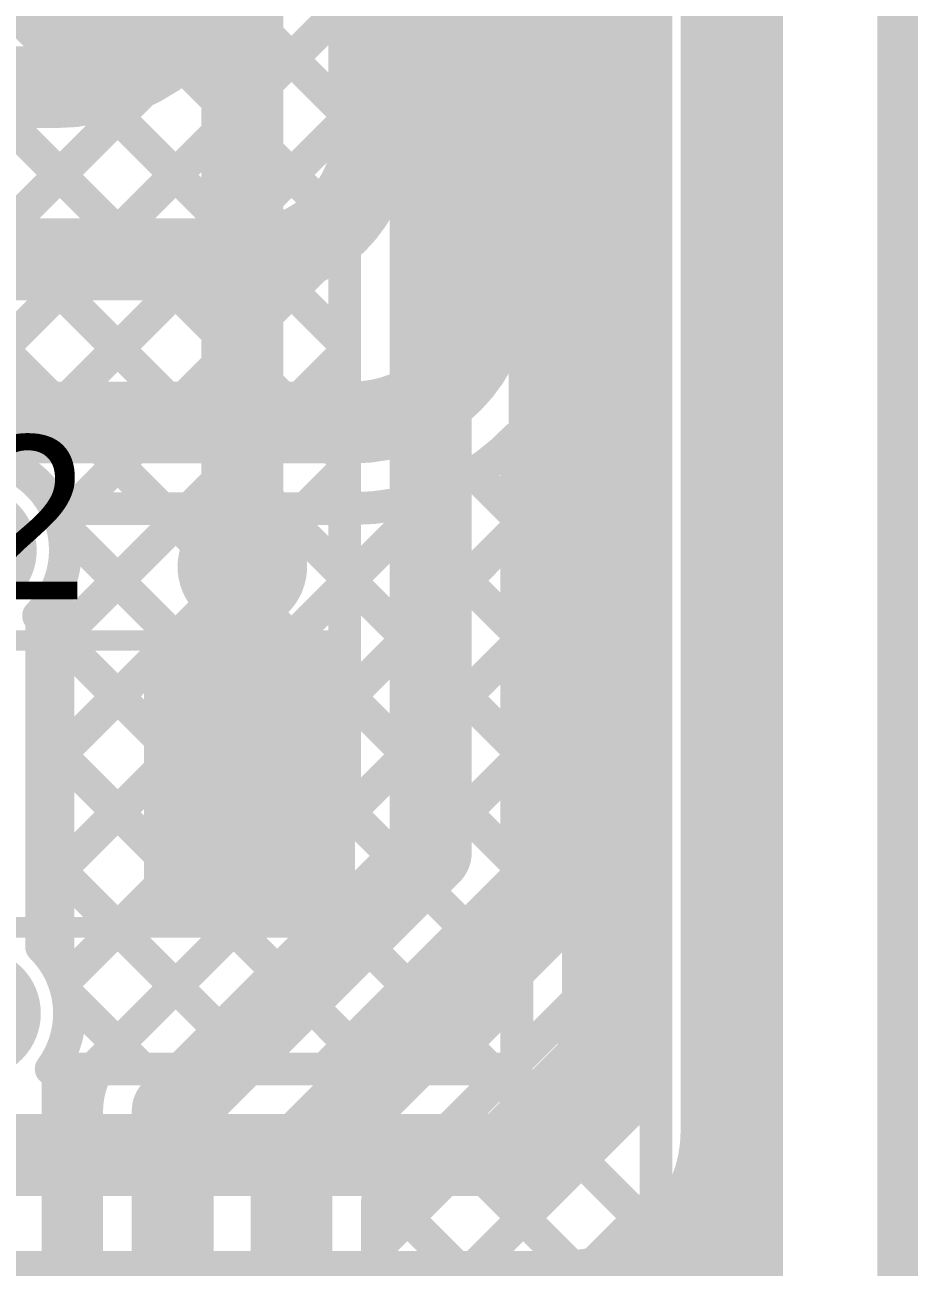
# Model space of a CAD drawing. Header units: millimetres. Extents: x 3.06 to 5.82, y 1.29 to 3.84.
# Drawn here: x 5.6059 to 5.824, y 1.7841 to 2.0872 of the extents above; entities that cross this region are included whole.
import ezdxf

# ---------------------------------------------------------------- set-up
doc = ezdxf.new("R2010")
doc.units = ezdxf.units.MM
doc.header["$MEASUREMENT"] = 0
for name, color, linetype in [('BottomLayer', 5, 'Continuous'), ('BottomSolder', 6, 'Continuous'), ('Mechanical13', 56, 'Continuous'), ('MultiLayer', 9, 'Continuous'), ('TopLayer', 1, 'Continuous'), ('TopOverlay', 2, 'Continuous'), ('TopPaste', 8, 'Continuous'), ('TopSolder', 216, 'Continuous'), ('ViaHoleLayer', 16, 'Continuous')]:
    doc.layers.add(name, color=color, linetype=linetype)

# ---------------------------------------------------------------- blocks, each defined once
blk = doc.blocks.new('C__0805_108')
at = {"layer": 'TopLayer'}
for points in [[(-0.06, -0.03), (-0.02, -0.03), (-0.06, 0.03), (-0.02, 0.03)], [(0.02, -0.03), (0.06, -0.03), (0.02, 0.03), (0.06, 0.03)]]:
    blk.add_solid(points, dxfattribs=at)
at = {"layer": 'TopOverlay', "const_width": 0.005}
for points in [[(-0.065, 0.035), (0.065, 0.035)], [(-0.065, -0.035), (-0.065, 0.035)], [(0.065, -0.035), (0.065, 0.035)], [(-0.065, -0.035), (0.065, -0.035)]]:
    blk.add_lwpolyline(points, dxfattribs=at)
at = {"layer": 'TopOverlay', "const_width": 0.0025}
for points in [[(-0.06625, 0.035, 1), (-0.06375, 0.035, 1)], [(-0.06625, 0.035, 1), (-0.06375, 0.035, 1)], [(0.06375, 0.035, 1), (0.06625, 0.035, 1)], [(0.06375, 0.035, 1), (0.06625, 0.035, 1)], [(-0.06625, -0.035, 1), (-0.06375, -0.035, 1)], [(-0.06625, -0.035, 1), (-0.06375, -0.035, 1)], [(0.06375, -0.035, 1), (0.06625, -0.035, 1)], [(0.06375, -0.035, 1), (0.06625, -0.035, 1)]]:
    blk.add_lwpolyline(points, format="xyb", close=True, dxfattribs=at)
at = {"layer": 'TopPaste'}
for points in [[(-0.06, -0.03), (-0.02, -0.03), (-0.06, 0.03), (-0.02, 0.03)], [(0.02, -0.03), (0.06, -0.03), (0.02, 0.03), (0.06, 0.03)]]:
    blk.add_solid(points, dxfattribs=at)
at = {"layer": 'TopSolder'}
for points in [[(-0.064, -0.034), (-0.016, -0.034), (-0.064, 0.034), (-0.016, 0.034)], [(0.016, -0.034), (0.064, -0.034), (0.016, 0.034), (0.064, 0.034)]]:
    blk.add_solid(points, dxfattribs=at)

msp = doc.modelspace()

# ---------------------------------------------------------------- linework, layer by layer
at = {"layer": 'BottomLayer'}
for points, const_width in [([(5.781, 1.719), (5.781, 3.438)], 0.02), ([(5.76, 1.720811), (5.76, 3.436)], 0.008), ([(5.7339999, 3.241), (5.734, 1.872)], 0.02), ([(5.7049999, 1.8851837), (5.7049999, 3.2351694)], 0.02), ([(5.7549999, 3.241), (5.755, 1.872)], 0.008), ([(5.6839999, 1.893882), (5.6839999, 2.4983656)], 0.008), ([(5.1214694, 2.487), (5.6839999, 1.9244695)], 0.008), ([(5.2346066, 2.487), (5.6839999, 2.0376067)], 0.008), ([(5.2628909, 2.487), (5.6839999, 2.065891)], 0.008), ([(5.2284967, 2.4648256), (5.6839999, 2.0093224)], 0.008), ([(5.2210378, 2.4440002), (5.6839999, 1.9810381)], 0.008), ([(5.2028703, 2.4338834), (5.6839999, 1.9527538)], 0.008), ([(5.541, 2.0054643), (5.6839999, 2.1484642)], 0.008), ([(5.5250622, 1.9612422), (5.6839999, 2.1201799)], 0.008), ([(5.5406963, 1.948592), (5.6839999, 2.0918956)], 0.008), ([(5.659, 1.955), (5.659, 2.0765228)], 0.02), ([(5.755, 2.0780428), (5.76, 2.0830428)], 0.008), ([(5.755, 2.0797438), (5.76, 2.0747438)], 0.008), ([(5.600818, 1.9804294), (5.6839999, 2.0636113)], 0.008), ([(5.755, 2.0497585), (5.76, 2.0547585)], 0.008), ([(5.755, 2.0514595), (5.76, 2.0464595)], 0.008), ([(5.6147012, 1.9660283), (5.6839999, 2.035327)], 0.008), ([(5.755, 2.0214742), (5.76, 2.0264742)], 0.008), ([(5.755, 2.0231752), (5.76, 2.0181752)], 0.008), ([(5.614, 1.9370428), (5.6839999, 2.0070427)], 0.008), ([(5.755, 1.9931899), (5.76, 1.9981899)], 0.008), ([(5.755, 1.9948909), (5.76, 1.9898909)], 0.008), ([(5.614, 1.9087585), (5.6839999, 1.9787584)], 0.008), ([(5.755, 1.9649056), (5.76, 1.9699056)], 0.008), ([(5.755, 1.9666066), (5.76, 1.9616066)], 0.008), ([(5.6149393, 1.9652458), (5.6839999, 1.8961852)], 0.008), ([(5.614, 1.8804742), (5.6839999, 1.9504741)], 0.008), ([(5.614, 1.85697), (5.614, 1.9500926)], 0.008), ([(5.755, 1.9366213), (5.76, 1.9416213)], 0.008), ([(5.614, 1.9379008), (5.6710094, 1.8808915)], 0.008), ([(5.755, 1.9383223), (5.76, 1.9333223)], 0.008), ([(5.6154821, 1.853672), (5.6839999, 1.9221898)], 0.008), ([(5.755, 1.908337), (5.76, 1.913337)], 0.008), ([(5.614, 1.9096165), (5.6568672, 1.8667493)], 0.008), ([(5.755, 1.910038), (5.76, 1.905038)], 0.008), ([(5.614, 1.8239056), (5.6839999, 1.8939055)], 0.008), ([(5.6271863, 1.8370684), (5.6839999, 1.893882)], 0.008), ([(5.642, 1.8221837), (5.705, 1.8851837)], 0.02), ([(5.7049999, 1.8851837), (5.705, 1.8851837)], 0.02), ([(5.755, 1.8800527), (5.76, 1.8850527)], 0.008), ([(5.755, 1.8817537), (5.76, 1.8767537)], 0.008), ([(5.614, 1.8813322), (5.6427251, 1.8526072)], 0.008), ([(5.671, 1.809), (5.734, 1.872)], 0.02), ([(5.7500325, 1.8584369), (5.76, 1.8484694)], 0.008), ([(5.692, 1.8003016), (5.7488137, 1.8571153)], 0.008), ([(5.692, 1.7887684), (5.76, 1.8567684)], 0.008), ([(5.6163145, 1.8507334), (5.6285829, 1.838465)], 0.008), ([(5.7359418, 1.8442434), (5.76, 1.8201851)], 0.008), ([(5.614, 1.554), (5.614, 1.83503)], 0.008), ([(5.7217996, 1.8301012), (5.76, 1.7919008)], 0.008), ([(5.642, 1.536445), (5.642, 1.8221837)], 0.02), ([(5.692, 1.7604841), (5.76, 1.8284841)], 0.008), ([(5.614, 1.8247636), (5.621, 1.8177636)], 0.008), ([(5.621, 1.536445), (5.621, 1.8221837)], 0.008), ([(5.671, 1.5294006), (5.671, 1.809)], 0.02), ([(5.7076575, 1.8159591), (5.76, 1.7636165)], 0.008), ([(5.614, 1.7956213), (5.621, 1.8026213)], 0.008), ([(5.692, 1.5294006), (5.692, 1.8003016)], 0.008), ([(5.692, 1.7321998), (5.76, 1.8001998)], 0.008), ([(5.6935153, 1.8018169), (5.76, 1.7353322)], 0.008), ([(5.614, 1.7964793), (5.621, 1.7894793)], 0.008)]:
    msp.add_lwpolyline(points, dxfattribs=dict(at, const_width=const_width))
for points, const_width in [([(5.6375228, 2.098, -0.4142135623730951), (5.659, 2.0765228)], 0.02), ([(5.572, 1.9500926, -1.223773206435068), (5.615811, 1.959)], 0.008), ([(5.615811, 1.959, -0.1006277105001187), (5.614, 1.9500926)], 0.008), ([(5.755, 1.872, -0.1995335436567314), (5.7488137, 1.8571153)], 0.008), ([(5.755, 1.872, -0.198912367379658), (5.7488492, 1.8571508)], 0.008), ([(5.614, 1.85697, -0.1260849115112687), (5.616811, 1.846)], 0.008), ([(5.616811, 1.846, -0.1260849115112686), (5.614, 1.83503)], 0.008), ([(5.621, 1.8221837, -0.1995335436567314), (5.6271863, 1.8370684)], 0.008), ([(5.621, 1.8221837, -0.198912367379658), (5.6271508, 1.8370329)], 0.008)]:
    msp.add_lwpolyline(points, format="xyb", dxfattribs=dict(at, const_width=const_width))
for points, const_width in [([(5.654, 2.0765228, 1), (5.664, 2.0765228, 1)], 0.01), ([(5.654, 2.0765228, 1), (5.664, 2.0765228, 1)], 0.01), ([(5.758, 2.0830428, 1), (5.762, 2.0830428, 1)], 0.004), ([(5.753, 2.0797438, 1), (5.757, 2.0797438, 1)], 0.004), ([(5.753, 2.0780428, 1), (5.757, 2.0780428, 1)], 0.004), ([(5.758, 2.0747438, 1), (5.762, 2.0747438, 1)], 0.004), ([(5.6819999, 2.065891, 1), (5.6859999, 2.065891, 1)], 0.004), ([(5.6819999, 2.0636113, 1), (5.6859999, 2.0636113, 1)], 0.004), ([(5.758, 2.0547585, 1), (5.762, 2.0547585, 1)], 0.004), ([(5.753, 2.0514595, 1), (5.757, 2.0514595, 1)], 0.004), ([(5.753, 2.0497585, 1), (5.757, 2.0497585, 1)], 0.004), ([(5.758, 2.0464595, 1), (5.762, 2.0464595, 1)], 0.004), ([(5.6819999, 2.0376067, 1), (5.6859999, 2.0376067, 1)], 0.004), ([(5.6819999, 2.035327, 1), (5.6859999, 2.035327, 1)], 0.004), ([(5.758, 2.0264742, 1), (5.762, 2.0264742, 1)], 0.004), ([(5.753, 2.0231752, 1), (5.757, 2.0231752, 1)], 0.004), ([(5.753, 2.0214742, 1), (5.757, 2.0214742, 1)], 0.004), ([(5.758, 2.0181752, 1), (5.762, 2.0181752, 1)], 0.004), ([(5.6819999, 2.0093224, 1), (5.6859999, 2.0093224, 1)], 0.004), ([(5.6819999, 2.0070427, 1), (5.6859999, 2.0070427, 1)], 0.004), ([(5.758, 1.9981899, 1), (5.762, 1.9981899, 1)], 0.004), ([(5.753, 1.9948909, 1), (5.757, 1.9948909, 1)], 0.004), ([(5.753, 1.9931899, 1), (5.757, 1.9931899, 1)], 0.004), ([(5.758, 1.9898909, 1), (5.762, 1.9898909, 1)], 0.004), ([(5.6819999, 1.9810381, 1), (5.6859999, 1.9810381, 1)], 0.004), ([(5.6819999, 1.9787584, 1), (5.6859999, 1.9787584, 1)], 0.004), ([(5.758, 1.9699056, 1), (5.762, 1.9699056, 1)], 0.004), ([(5.753, 1.9666066, 1), (5.757, 1.9666066, 1)], 0.004), ([(5.6127012, 1.9660283, 1), (5.6167012, 1.9660283, 1)], 0.004), ([(5.6129393, 1.9652458, 1), (5.6169393, 1.9652458, 1)], 0.004), ([(5.753, 1.9649056, 1), (5.757, 1.9649056, 1)], 0.004), ([(5.6530945, 1.955, 1), (5.6649055, 1.955, 1)], 0.011811), ([(5.654, 1.955, 1), (5.664, 1.955, 1)], 0.01), ([(5.758, 1.9616066, 1), (5.762, 1.9616066, 1)], 0.004), ([(5.613811, 1.959, 1), (5.617811, 1.959, 1)], 0.004), ([(5.613811, 1.959, 1), (5.617811, 1.959, 1)], 0.004), ([(5.6819999, 1.9527538, 1), (5.6859999, 1.9527538, 1)], 0.004), ([(5.612, 1.9500926, 1), (5.616, 1.9500926, 1)], 0.004), ([(5.612, 1.9500926, 1), (5.616, 1.9500926, 1)], 0.004), ([(5.6819999, 1.9504741, 1), (5.6859999, 1.9504741, 1)], 0.004), ([(5.758, 1.9416213, 1), (5.762, 1.9416213, 1)], 0.004), ([(5.612, 1.9379008, 1), (5.616, 1.9379008, 1)], 0.004), ([(5.612, 1.9370428, 1), (5.616, 1.9370428, 1)], 0.004), ([(5.753, 1.9383223, 1), (5.757, 1.9383223, 1)], 0.004), ([(5.753, 1.9366213, 1), (5.757, 1.9366213, 1)], 0.004), ([(5.758, 1.9333223, 1), (5.762, 1.9333223, 1)], 0.004), ([(5.6819999, 1.9244695, 1), (5.6859999, 1.9244695, 1)], 0.004), ([(5.6819999, 1.9221898, 1), (5.6859999, 1.9221898, 1)], 0.004), ([(5.758, 1.913337, 1), (5.762, 1.913337, 1)], 0.004), ([(5.612, 1.9096165, 1), (5.616, 1.9096165, 1)], 0.004), ([(5.612, 1.9087585, 1), (5.616, 1.9087585, 1)], 0.004), ([(5.753, 1.910038, 1), (5.757, 1.910038, 1)], 0.004), ([(5.753, 1.908337, 1), (5.757, 1.908337, 1)], 0.004), ([(5.758, 1.905038, 1), (5.762, 1.905038, 1)], 0.004), ([(5.6819999, 1.8961852, 1), (5.6859999, 1.8961852, 1)], 0.004), ([(5.6819999, 1.8939055, 1), (5.6859999, 1.8939055, 1)], 0.004), ([(5.6819999, 1.893882, 1), (5.6859999, 1.893882, 1)], 0.004), ([(5.6819999, 1.893882, 1), (5.6859999, 1.893882, 1)], 0.004), ([(5.6999999, 1.8851837, 1), (5.7099999, 1.8851837, 1)], 0.01), ([(5.6999999, 1.8851837, 1), (5.7099999, 1.8851837, 1)], 0.01), ([(5.7, 1.8851837, 1), (5.71, 1.8851837, 1)], 0.01), ([(5.7, 1.8851837, 1), (5.71, 1.8851837, 1)], 0.01), ([(5.758, 1.8850527, 1), (5.762, 1.8850527, 1)], 0.004), ([(5.753, 1.8817537, 1), (5.757, 1.8817537, 1)], 0.004), ([(5.612, 1.8813322, 1), (5.616, 1.8813322, 1)], 0.004), ([(5.612, 1.8804742, 1), (5.616, 1.8804742, 1)], 0.004), ([(5.6690094, 1.8808915, 1), (5.6730094, 1.8808915, 1)], 0.004), ([(5.753, 1.8800527, 1), (5.757, 1.8800527, 1)], 0.004), ([(5.729, 1.872, 1), (5.739, 1.872, 1)], 0.01), ([(5.729, 1.872, 1), (5.739, 1.872, 1)], 0.01), ([(5.758, 1.8767537, 1), (5.762, 1.8767537, 1)], 0.004), ([(5.753, 1.872, 1), (5.757, 1.872, 1)], 0.004), ([(5.753, 1.872, 1), (5.757, 1.872, 1)], 0.004), ([(5.753, 1.872, 1), (5.757, 1.872, 1)], 0.004), ([(5.6548672, 1.8667493, 1), (5.6588672, 1.8667493, 1)], 0.004), ([(5.7480325, 1.8584369, 1), (5.7520325, 1.8584369, 1)], 0.004), ([(5.612, 1.85697, 1), (5.616, 1.85697, 1)], 0.004), ([(5.612, 1.85697, 1), (5.616, 1.85697, 1)], 0.004), ([(5.7468137, 1.8571153, 1), (5.7508137, 1.8571153, 1)], 0.004), ([(5.7468137, 1.8571153, 1), (5.7508137, 1.8571153, 1)], 0.004), ([(5.7468492, 1.8571508, 1), (5.7508492, 1.8571508, 1)], 0.004), ([(5.758, 1.8567684, 1), (5.762, 1.8567684, 1)], 0.004), ([(5.6134821, 1.853672, 1), (5.6174821, 1.853672, 1)], 0.004), ([(5.6407251, 1.8526072, 1), (5.6447251, 1.8526072, 1)], 0.004), ([(5.6143145, 1.8507334, 1), (5.6183145, 1.8507334, 1)], 0.004), ([(5.758, 1.8484694, 1), (5.762, 1.8484694, 1)], 0.004), ([(5.614811, 1.846, 1), (5.618811, 1.846, 1)], 0.004), ([(5.614811, 1.846, 1), (5.618811, 1.846, 1)], 0.004), ([(5.7339418, 1.8442434, 1), (5.7379418, 1.8442434, 1)], 0.004), ([(5.6251508, 1.8370329, 1), (5.6291508, 1.8370329, 1)], 0.004), ([(5.6251863, 1.8370684, 1), (5.6291863, 1.8370684, 1)], 0.004), ([(5.6251863, 1.8370684, 1), (5.6291863, 1.8370684, 1)], 0.004), ([(5.6265829, 1.838465, 1), (5.6305829, 1.838465, 1)], 0.004), ([(5.612, 1.83503, 1), (5.616, 1.83503, 1)], 0.004), ([(5.612, 1.83503, 1), (5.616, 1.83503, 1)], 0.004), ([(5.7197996, 1.8301012, 1), (5.7237996, 1.8301012, 1)], 0.004), ([(5.637, 1.8221837, 1), (5.647, 1.8221837, 1)], 0.01), ([(5.637, 1.8221837, 1), (5.647, 1.8221837, 1)], 0.01), ([(5.758, 1.8284841, 1), (5.762, 1.8284841, 1)], 0.004), ([(5.612, 1.8247636, 1), (5.616, 1.8247636, 1)], 0.004), ([(5.612, 1.8239056, 1), (5.616, 1.8239056, 1)], 0.004), ([(5.619, 1.8221837, 1), (5.623, 1.8221837, 1)], 0.004), ([(5.619, 1.8221837, 1), (5.623, 1.8221837, 1)], 0.004), ([(5.619, 1.8221837, 1), (5.623, 1.8221837, 1)], 0.004), ([(5.758, 1.8201851, 1), (5.762, 1.8201851, 1)], 0.004), ([(5.619, 1.8177636, 1), (5.623, 1.8177636, 1)], 0.004), ([(5.666, 1.809, 1), (5.676, 1.809, 1)], 0.01), ([(5.666, 1.809, 1), (5.676, 1.809, 1)], 0.01), ([(5.7056575, 1.8159591, 1), (5.7096575, 1.8159591, 1)], 0.004), ([(5.619, 1.8026213, 1), (5.623, 1.8026213, 1)], 0.004), ([(5.69, 1.8003016, 1), (5.694, 1.8003016, 1)], 0.004), ([(5.69, 1.8003016, 1), (5.694, 1.8003016, 1)], 0.004), ([(5.6915153, 1.8018169, 1), (5.6955153, 1.8018169, 1)], 0.004), ([(5.758, 1.8001998, 1), (5.762, 1.8001998, 1)], 0.004), ([(5.612, 1.7964793, 1), (5.616, 1.7964793, 1)], 0.004), ([(5.612, 1.7956213, 1), (5.616, 1.7956213, 1)], 0.004), ([(5.758, 1.7919008, 1), (5.762, 1.7919008, 1)], 0.004), ([(5.619, 1.7894793, 1), (5.623, 1.7894793, 1)], 0.004), ([(5.69, 1.7887684, 1), (5.694, 1.7887684, 1)], 0.004)]:
    msp.add_lwpolyline(points, format="xyb", close=True, dxfattribs=dict(at, const_width=const_width))
msp.add_solid([(5.048, 2.084), (5.669, 2.084), (5.048, 2.121), (5.669, 2.121)], dxfattribs=at)
at = {"layer": 'BottomSolder', "const_width": 0.015811}
for points in [[(5.5850945, 1.959, 1), (5.6009055, 1.959, 1)], [(5.6510945, 1.955, 1), (5.6669055, 1.955, 1)], [(5.5860945, 1.846, 1), (5.6019055, 1.846, 1)]]:
    msp.add_lwpolyline(points, format="xyb", close=True, dxfattribs=at)
at = {"layer": 'Mechanical13', "const_width": 0.01}
msp.add_lwpolyline([(5.8189843, 1.291315), (5.8189843, 3.811)], dxfattribs=at)
at = {"layer": 'MultiLayer', "const_width": 0.011811}
msp.add_lwpolyline([(5.6530945, 1.955, 1), (5.6649055, 1.955, 1)], format="xyb", close=True, dxfattribs=at)
at = {"layer": 'TopLayer'}
for points, const_width in [([(5.776, 1.8172665), (5.776, 3.4326754)], 0.02), ([(5.747, 1.8336237), (5.747, 3.134)], 0.02), ([(5.72, 2.0241811), (5.72, 3.0815109)], 0.02), ([(5.691, 2.061), (5.691, 2.9826754)], 0.02), ([(5.188, 2.072), (5.613, 2.072)], 0.02), ([(5.2044805, 2.03), (5.66, 2.03)], 0.02), ([(5.52, 1.9901811), (5.686, 1.9901811)], 0.02), ([(5.726, 1.8336237), (5.726, 1.9864319)], 0.008), ([(5.715537, 1.9777853), (5.726, 1.9673223)], 0.008), ([(5.61, 1.8764742), (5.7067859, 1.9732601)], 0.008), ([(5.695099, 1.969939), (5.726, 1.939038)], 0.008), ([(5.61, 1.9047585), (5.6744226, 1.9691811)], 0.008), ([(5.61, 1.9330428), (5.6461383, 1.9691811)], 0.008), ([(5.6134129, 1.9691811), (5.686, 1.9691811)], 0.008), ([(5.6147012, 1.9660283), (5.617854, 1.9691811)], 0.008), ([(5.6392883, 1.9691811), (5.726, 1.8824694)], 0.008), ([(5.6675726, 1.9691811), (5.726, 1.9107537)], 0.008), ([(5.6149393, 1.9652458), (5.726, 1.8541851)], 0.008), ([(5.6154821, 1.853672), (5.726, 1.9641899)], 0.008), ([(5.659, 1.902), (5.659, 1.955)], 0.02), ([(5.61, 1.8622586), (5.61, 1.943)], 0.008), ([(5.61, 1.9419008), (5.7194677, 1.8324331)], 0.008), ([(5.6225275, 1.8324331), (5.726, 1.9359056)], 0.008), ([(5.61, 1.9136165), (5.6911834, 1.8324331)], 0.008), ([(5.6508118, 1.8324331), (5.726, 1.9076213)], 0.008), ([(5.61, 1.8853322), (5.6628991, 1.8324331)], 0.008), ([(5.6790961, 1.8324331), (5.726, 1.879337)], 0.008), ([(5.6163145, 1.8507334), (5.6346148, 1.8324331)], 0.008), ([(5.7073804, 1.8324331), (5.726, 1.8510527)], 0.008), ([(5.612338, 1.8324331), (5.7248094, 1.8324331)], 0.008), ([(5.4633465, 1.8114331), (5.7248094, 1.8114331)], 0.02), ([(5.431, 1.778), (5.7367335, 1.778)], 0.02)]:
    msp.add_lwpolyline(points, dxfattribs=dict(at, const_width=const_width))
for points, const_width in [([(5.658, 2.117, -0.4142135623730951), (5.613, 2.072)], 0.02), ([(5.691, 2.061, -0.4142135623730951), (5.66, 2.03)], 0.02), ([(5.72, 2.0241811, -0.4142135623730951), (5.686, 1.9901811)], 0.02), ([(5.726, 1.9864319, -0.2064450632585302), (5.686, 1.9691811)], 0.008), ([(5.6134129, 1.9691811, -0.1161819111104546), (5.615811, 1.959)], 0.008), ([(5.615811, 1.959, -0.196829914192499), (5.6092586, 1.943)], 0.008), ([(5.61, 1.8622586, -0.2009964814396885), (5.616811, 1.846)], 0.008), ([(5.616811, 1.846, -0.1605991945593941), (5.612338, 1.8324331)], 0.008), ([(5.747, 1.8336237, -0.4142135623730951), (5.7248094, 1.8114331)], 0.02), ([(5.776, 1.8172665, -0.4142135623730951), (5.7367335, 1.778)], 0.02)]:
    msp.add_lwpolyline(points, format="xyb", dxfattribs=dict(at, const_width=const_width))
for points, const_width in [([(5.608, 2.072, 1), (5.618, 2.072, 1)], 0.01), ([(5.608, 2.072, 1), (5.618, 2.072, 1)], 0.01), ([(5.686, 2.061, 1), (5.696, 2.061, 1)], 0.01), ([(5.686, 2.061, 1), (5.696, 2.061, 1)], 0.01), ([(5.655, 2.03, 1), (5.665, 2.03, 1)], 0.01), ([(5.655, 2.03, 1), (5.665, 2.03, 1)], 0.01), ([(5.715, 2.0241811, 1), (5.725, 2.0241811, 1)], 0.01), ([(5.715, 2.0241811, 1), (5.725, 2.0241811, 1)], 0.01), ([(5.681, 1.9901811, 1), (5.691, 1.9901811, 1)], 0.01), ([(5.681, 1.9901811, 1), (5.691, 1.9901811, 1)], 0.01), ([(5.724, 1.9864319, 1), (5.728, 1.9864319, 1)], 0.004), ([(5.724, 1.9864319, 1), (5.728, 1.9864319, 1)], 0.004), ([(5.713537, 1.9777853, 1), (5.717537, 1.9777853, 1)], 0.004), ([(5.7047859, 1.9732601, 1), (5.7087859, 1.9732601, 1)], 0.004), ([(5.693099, 1.969939, 1), (5.697099, 1.969939, 1)], 0.004), ([(5.6114129, 1.9691811, 1), (5.6154129, 1.9691811, 1)], 0.004), ([(5.6114129, 1.9691811, 1), (5.6154129, 1.9691811, 1)], 0.004), ([(5.615854, 1.9691811, 1), (5.619854, 1.9691811, 1)], 0.004), ([(5.6372883, 1.9691811, 1), (5.6412883, 1.9691811, 1)], 0.004), ([(5.6441383, 1.9691811, 1), (5.6481383, 1.9691811, 1)], 0.004), ([(5.6655726, 1.9691811, 1), (5.6695726, 1.9691811, 1)], 0.004), ([(5.6724226, 1.9691811, 1), (5.6764226, 1.9691811, 1)], 0.004), ([(5.684, 1.9691811, 1), (5.688, 1.9691811, 1)], 0.004), ([(5.684, 1.9691811, 1), (5.688, 1.9691811, 1)], 0.004), ([(5.724, 1.9673223, 1), (5.728, 1.9673223, 1)], 0.004), ([(5.6127012, 1.9660283, 1), (5.6167012, 1.9660283, 1)], 0.004), ([(5.6129393, 1.9652458, 1), (5.6169393, 1.9652458, 1)], 0.004), ([(5.724, 1.9641899, 1), (5.728, 1.9641899, 1)], 0.004), ([(5.6530945, 1.955, 1), (5.6649055, 1.955, 1)], 0.011811), ([(5.654, 1.955, 1), (5.664, 1.955, 1)], 0.01), ([(5.613811, 1.959, 1), (5.617811, 1.959, 1)], 0.004), ([(5.613811, 1.959, 1), (5.617811, 1.959, 1)], 0.004), ([(5.6072586, 1.943, 1), (5.6112586, 1.943, 1)], 0.004), ([(5.608, 1.943, 1), (5.612, 1.943, 1)], 0.004), ([(5.608, 1.9419008, 1), (5.612, 1.9419008, 1)], 0.004), ([(5.724, 1.939038, 1), (5.728, 1.939038, 1)], 0.004), ([(5.608, 1.9330428, 1), (5.612, 1.9330428, 1)], 0.004), ([(5.724, 1.9359056, 1), (5.728, 1.9359056, 1)], 0.004), ([(5.608, 1.9136165, 1), (5.612, 1.9136165, 1)], 0.004), ([(5.724, 1.9107537, 1), (5.728, 1.9107537, 1)], 0.004), ([(5.654, 1.902, 1), (5.664, 1.902, 1)], 0.01), ([(5.724, 1.9076213, 1), (5.728, 1.9076213, 1)], 0.004), ([(5.608, 1.9047585, 1), (5.612, 1.9047585, 1)], 0.004), ([(5.608, 1.8853322, 1), (5.612, 1.8853322, 1)], 0.004), ([(5.724, 1.8824694, 1), (5.728, 1.8824694, 1)], 0.004), ([(5.724, 1.879337, 1), (5.728, 1.879337, 1)], 0.004), ([(5.608, 1.8764742, 1), (5.612, 1.8764742, 1)], 0.004), ([(5.608, 1.8622586, 1), (5.612, 1.8622586, 1)], 0.004), ([(5.608, 1.8622586, 1), (5.612, 1.8622586, 1)], 0.004), ([(5.724, 1.8541851, 1), (5.728, 1.8541851, 1)], 0.004), ([(5.6134821, 1.853672, 1), (5.6174821, 1.853672, 1)], 0.004), ([(5.6143145, 1.8507334, 1), (5.6183145, 1.8507334, 1)], 0.004), ([(5.724, 1.8510527, 1), (5.728, 1.8510527, 1)], 0.004), ([(5.614811, 1.846, 1), (5.618811, 1.846, 1)], 0.004), ([(5.614811, 1.846, 1), (5.618811, 1.846, 1)], 0.004), ([(5.742, 1.8336237, 1), (5.752, 1.8336237, 1)], 0.01), ([(5.742, 1.8336237, 1), (5.752, 1.8336237, 1)], 0.01), ([(5.724, 1.8336237, 1), (5.728, 1.8336237, 1)], 0.004), ([(5.610338, 1.8324331, 1), (5.614338, 1.8324331, 1)], 0.004), ([(5.610338, 1.8324331, 1), (5.614338, 1.8324331, 1)], 0.004), ([(5.6205275, 1.8324331, 1), (5.6245275, 1.8324331, 1)], 0.004), ([(5.6326148, 1.8324331, 1), (5.6366148, 1.8324331, 1)], 0.004), ([(5.6488118, 1.8324331, 1), (5.6528118, 1.8324331, 1)], 0.004), ([(5.6608991, 1.8324331, 1), (5.6648991, 1.8324331, 1)], 0.004), ([(5.6770961, 1.8324331, 1), (5.6810961, 1.8324331, 1)], 0.004), ([(5.6891834, 1.8324331, 1), (5.6931834, 1.8324331, 1)], 0.004), ([(5.7053804, 1.8324331, 1), (5.7093804, 1.8324331, 1)], 0.004), ([(5.7174677, 1.8324331, 1), (5.7214677, 1.8324331, 1)], 0.004), ([(5.7228094, 1.8324331, 1), (5.7268094, 1.8324331, 1)], 0.004), ([(5.771, 1.8172665, 1), (5.781, 1.8172665, 1)], 0.01), ([(5.771, 1.8172665, 1), (5.781, 1.8172665, 1)], 0.01), ([(5.7198094, 1.8114331, 1), (5.7298094, 1.8114331, 1)], 0.01), ([(5.7198094, 1.8114331, 1), (5.7298094, 1.8114331, 1)], 0.01), ([(5.7317335, 1.778, 1), (5.7417335, 1.778, 1)], 0.01), ([(5.7317335, 1.778, 1), (5.7417335, 1.778, 1)], 0.01)]:
    msp.add_lwpolyline(points, format="xyb", close=True, dxfattribs=dict(at, const_width=const_width))
at = {"layer": 'TopSolder', "const_width": 0.015811}
for points in [[(5.5850945, 1.959, 1), (5.6009055, 1.959, 1)], [(5.6510945, 1.955, 1), (5.6669055, 1.955, 1)], [(5.5860945, 1.846, 1), (5.6019055, 1.846, 1)]]:
    msp.add_lwpolyline(points, format="xyb", close=True, dxfattribs=at)
at = {"layer": 'ViaHoleLayer', "const_width": 0.007874}
msp.add_lwpolyline([(5.655063, 1.955, 1), (5.662937, 1.955, 1)], format="xyb", close=True, dxfattribs=at)

# ---------------------------------------------------------------- block references
at = {"rotation": 360}
msp.add_blockref('C__0805_108', (5.619, 1.902), dxfattribs=at)

# ---------------------------------------------------------------- texts
at = {"layer": 'TopOverlay'}
msp.add_text('C2', height=0.04, dxfattribs=at).set_placement((5.553, 1.947))

doc.saveas('drawing.dxf')
